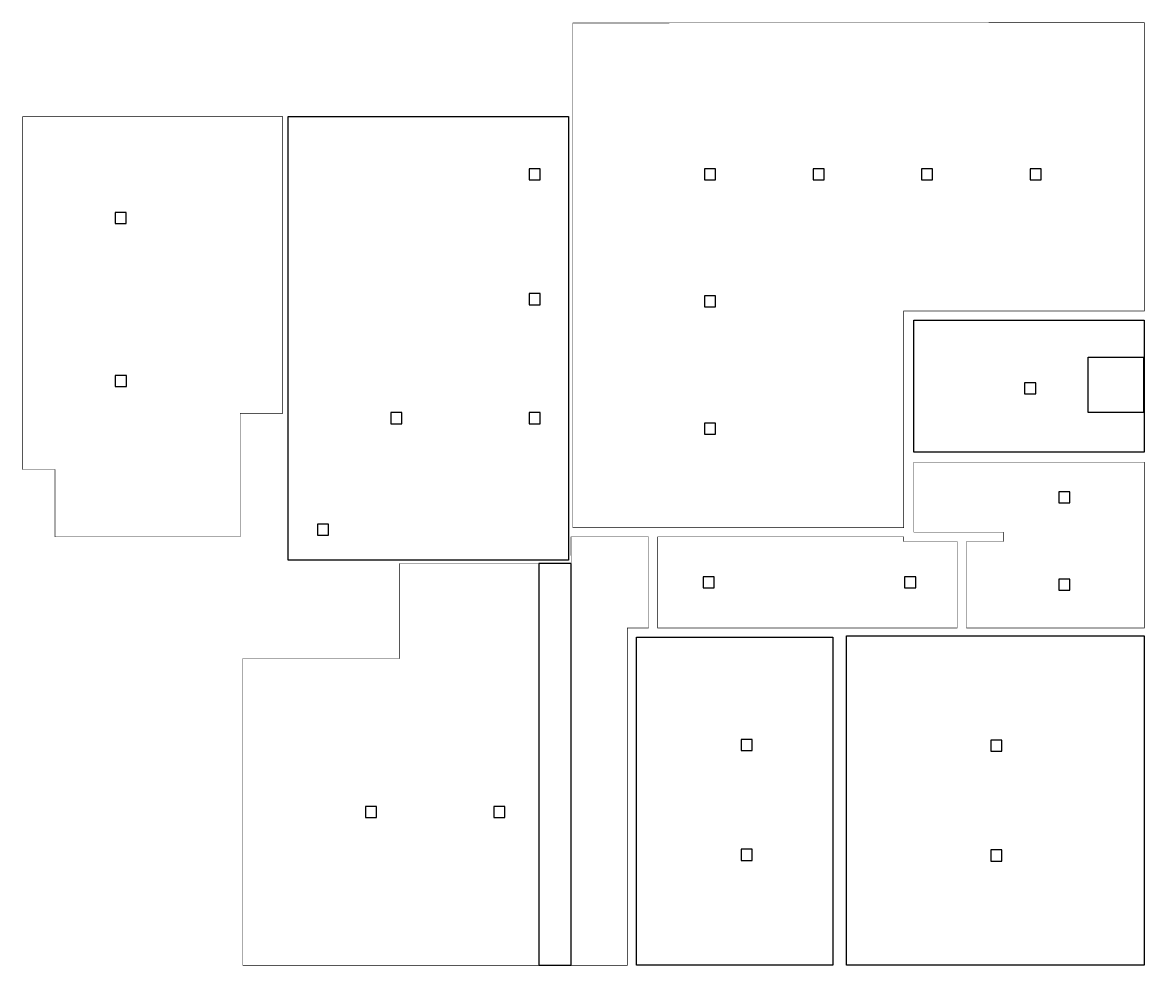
# Model space of a CAD drawing. Header units: metres. Extents: x 742 to 12917, y -72923 to -62688.
import ezdxf

# ---------------------------------------------------------------- set-up
doc = ezdxf.new("R2010")
doc.units = ezdxf.units.M
doc.layers.add('AREE LEONARDO', color=5, linetype='Continuous')

msp = doc.modelspace()

# ---------------------------------------------------------------- linework, layer by layer
at = {"layer": 'AREE LEONARDO', "color": 5, "const_width": 5}
for points in [[(6715, -68170), (6715, -62694), (12915, -62690), (12915, -65820), (10304, -65820), (10304, -68170), (6715, -68170)], [(745, -63710), (3565, -63710), (3565, -66930), (3105, -66930), (3105, -68270), (1095, -68270), (1095, -67540), (745, -67540)], [(3134, -69590), (3134, -72920), (7305, -72920), (7305, -69259), (7535, -69259), (7535, -68270), (6694, -68270), (6695, -68560), (4835, -68560), (4835, -69590)], [(10884, -68320), (10884, -69259), (7634, -69259), (7634, -68270), (10304, -68270), (10304, -68320)]]:
    msp.add_lwpolyline(points, close=True, dxfattribs=at)
at = {"layer": 'AREE LEONARDO'}
msp.add_lwpolyline([(3627, -63710), (6666, -63710), (6666, -68522), (3627, -68522)], close=True, dxfattribs=at)
at = {"layer": 'AREE LEONARDO', "color": 2}
for points in [[(6240, -64396), (6360, -64396), (6360, -64276), (6240, -64276)], [(8142, -64396), (8262, -64396), (8262, -64276), (8142, -64276)], [(9320, -64396), (9440, -64396), (9440, -64276), (9320, -64276)], [(10498, -64396), (10618, -64396), (10618, -64276), (10498, -64276)], [(11676, -64396), (11796, -64396), (11796, -64276), (11676, -64276)], [(1749, -64870), (1869, -64870), (1869, -64750), (1749, -64750)], [(6241, -65751), (6361, -65751), (6361, -65631), (6241, -65631)], [(8142, -65774), (8262, -65774), (8262, -65654), (8142, -65654)], [(1750, -66639), (1870, -66639), (1870, -66519), (1750, -66519)], [(11616, -66718), (11736, -66718), (11736, -66598), (11616, -66598)], [(4740, -67042), (4860, -67042), (4860, -66922), (4740, -66922)], [(6241, -67042), (6361, -67042), (6361, -66922), (6241, -66922)], [(8141, -67156), (8261, -67156), (8261, -67036), (8141, -67036)], [(11986, -67900), (12106, -67900), (12106, -67780), (11986, -67780)], [(3944, -68251), (4064, -68251), (4064, -68131), (3944, -68131)], [(6345, -72918), (6695, -72918), (6695, -68560), (6345, -68560)], [(8127, -68825), (8247, -68825), (8247, -68705), (8127, -68705)], [(10314, -68825), (10434, -68825), (10434, -68705), (10314, -68705)], [(11986, -68849), (12106, -68849), (12106, -68729), (11986, -68729)], [(8540, -70590), (8660, -70590), (8660, -70470), (8540, -70470)], [(11248, -70597), (11368, -70597), (11368, -70477), (11248, -70477)], [(4464, -71315), (4584, -71315), (4584, -71195), (4464, -71195)], [(5855, -71315), (5975, -71315), (5975, -71195), (5855, -71195)], [(8541, -71781), (8661, -71781), (8661, -71661), (8541, -71661)], [(11248, -71788), (11368, -71788), (11368, -71668), (11248, -71668)]]:
    msp.add_lwpolyline(points, close=True, dxfattribs=at)
at = {"layer": 'AREE LEONARDO', "color": 6}
msp.add_lwpolyline([(10414, -65920), (12914, -65920), (12914, -67350), (10414, -67350)], close=True, dxfattribs=at)
at = {"layer": 'AREE LEONARDO', "color": 1}
msp.add_lwpolyline([(12305, -66320), (12905, -66320), (12905, -66920), (12305, -66920)], close=True, dxfattribs=at)
at = {"layer": 'AREE LEONARDO', "color": 3, "const_width": 5}
msp.add_lwpolyline([(12914, -67460), (12914, -69259), (10985, -69259), (10985, -68320), (11385, -68320), (11385, -68220), (10414, -68220), (10414, -67460)], close=True, dxfattribs=at)
at = {"layer": 'AREE LEONARDO', "color": 3}
msp.add_lwpolyline([(9535, -72920), (7405, -72920), (7405, -69360), (9535, -69360)], close=True, dxfattribs=at)
at = {"layer": 'AREE LEONARDO', "color": 5}
msp.add_lwpolyline([(9684, -69345), (12914, -69345), (12914, -72920), (9684, -72920)], close=True, dxfattribs=at)

doc.saveas('drawing.dxf')
